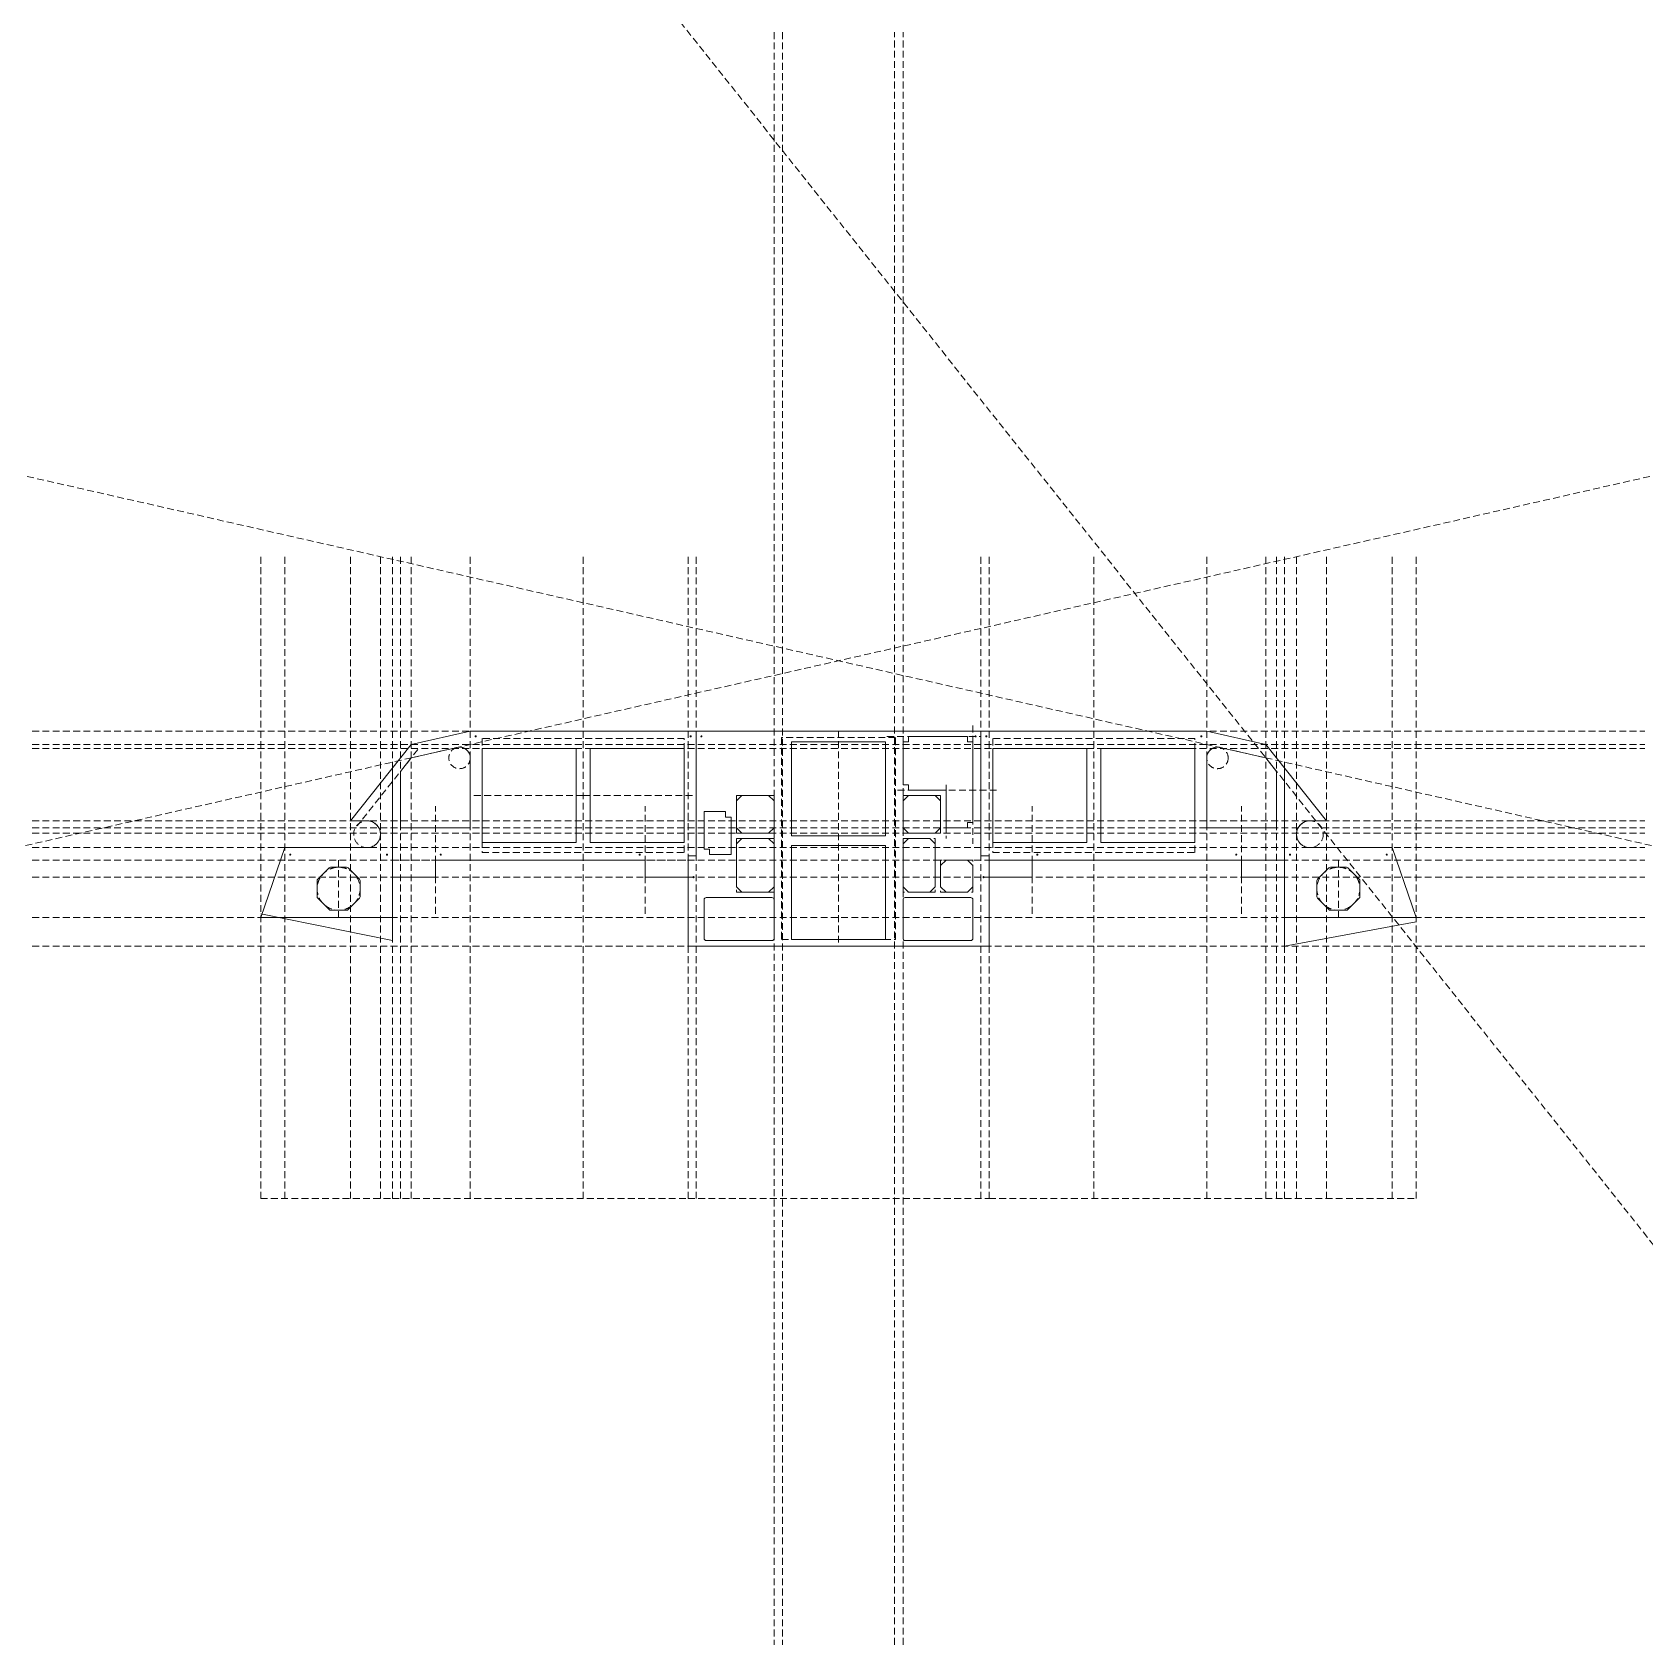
# Model space of a CAD drawing. Header units: millimetres. Extents: x -1500 to 1500, y -830 to 2170.
import ezdxf

# ---------------------------------------------------------------- set-up
doc = ezdxf.new("R2010")
doc.units = ezdxf.units.MM
doc.linetypes.add('HIDDENX2', pattern=[19.05, 12.7, -6.35])
doc.layers.get('0').update_dxf_attribs({"lineweight": 20, "true_color": 0xffffff})
for name, color, linetype, lineweight, true_color in [('imperfections', 2, 'Continuous', 9, 0xffff00), ('panel-borders', 3, 'Continuous', 0, 0x00ff00), ('sketch', 1, 'HIDDENX2', 0, 0xff0000)]:
    doc.layers.add(name, color=color, linetype=linetype, lineweight=lineweight, true_color=true_color)

# ---------------------------------------------------------------- blocks, each defined once
blk = doc.blocks.new('hole')
blk.add_circle((10, 10), 1)
blk = doc.blocks.new('hole-direct')
blk.add_circle((0, 10), 1)

msp = doc.modelspace()

# ---------------------------------------------------------------- linework, layer by layer
for p, q in [((-685, 870), (-795, 845)), ((-685, 870), (685, 870)), ((685, 870), (795, 845)), ((-795, 845), (-908, 703)), ((87.5, 850), (-87.5, 850)), ((-87.5, 850), (-87.5, 675)), ((87.5, 675), (87.5, 850)), ((120, 770), (120, 850)), ((120, 850), (130, 850)), ((130, 850), (130, 860)), ((130, 860), (240, 860)), ((240, 860), (240, 850)), ((240, 850), (250, 850)), ((250, 850), (250, 700)), ((795, 845), (908, 703)), ((-815, 794.9), (-795, 820)), ((-795, 820), (-709.4, 839.4)), ((-685, 819.9), (-685, 690)), ((-488, 837.5), (-663, 837.5)), ((-663, 837.5), (-663, 662.5)), ((-488, 662.5), (-488, 837.5)), ((-287, 837.5), (-462, 837.5)), ((-462, 837.5), (-462, 662.5)), ((-287, 662.5), (-287, 837.5)), ((462, 837.5), (287, 837.5)), ((287, 837.5), (287, 662.5)), ((462, 662.5), (462, 837.5)), ((663, 837.5), (488, 837.5)), ((488, 837.5), (488, 662.5)), ((663, 662.5), (663, 837.5)), ((685, 819.9), (685, 690)), ((795, 820), (709.4, 839.4)), ((815, 794.9), (795, 820)), ((-815, 690), (-815, 794.9)), ((815, 690), (815, 794.9)), ((-190, 740), (-180, 750)), ((-180, 750), (-130, 750)), ((-130, 750), (-120, 740)), ((130, 770), (120, 770)), ((120, 740), (130, 750)), ((130, 760), (130, 770)), ((200, 760), (130, 760)), ((130, 750), (180, 750)), ((180, 750), (190, 740)), ((200, 690), (200, 760)), ((-250, 720), (-210, 720)), ((-250, 650), (-250, 720)), ((-210, 720), (-210, 710)), ((-190, 690), (-190, 740)), ((-120, 740), (-120, 690)), ((120, 690), (120, 740)), ((190, 740), (190, 690)), ((-908, 703), (-877, 703)), ((-815, 690), (-685, 690)), ((-210, 710), (-200, 710)), ((-200, 710), (-200, 640)), ((-180, 680), (-190, 690)), ((-120, 690), (-130, 680)), ((130, 680), (120, 690)), ((190, 690), (180, 680)), ((240, 690), (200, 690)), ((250, 700), (240, 700)), ((240, 700), (240, 690)), ((685, 690), (815, 690)), ((908, 703), (877, 703)), ((-663, 662.5), (-488, 662.5)), ((-462, 662.5), (-287, 662.5)), ((-180, 670), (-190, 660)), ((-190, 660), (-190, 580)), ((-130, 680), (-180, 680)), ((-130, 670), (-180, 670)), ((-120, 660), (-130, 670)), ((-120, 580), (-120, 660)), ((-87.5, 675), (87.5, 675)), ((120, 660), (130, 670)), ((120, 580), (120, 660)), ((180, 680), (130, 680)), ((130, 670), (170, 670)), ((170, 670), (180, 660)), ((180, 660), (180, 580)), ((287, 662.5), (462, 662.5)), ((488, 662.5), (663, 662.5)), ((-1030, 653), (-1075, 523)), ((-877, 653), (-1030, 653)), ((-750, 598), (-750, 630)), ((-750, 630), (-360, 630)), ((-360, 630), (-360, 598)), ((-240, 650), (-250, 650)), ((-240, 640), (-240, 650)), ((-200, 640), (-240, 640)), ((87.5, 657), (-87.5, 657)), ((-87.5, 657), (-87.5, 482)), ((87.5, 482), (87.5, 657)), ((190, 620), (200, 630)), ((200, 630), (240, 630)), ((240, 630), (250, 620)), ((360, 598), (360, 630)), ((360, 630), (750, 630)), ((750, 630), (750, 598)), ((877, 653), (1030, 653)), ((1030, 653), (1075, 523)), ((-947.7, 615.3), (-968.8, 594.2)), ((-915.1, 616.5), (-944.9, 616.5)), ((-891.2, 594.2), (-912.3, 615.3)), ((190, 580), (190, 620)), ((250, 620), (250, 580)), ((912.3, 615.3), (891.2, 594.2)), ((944.9, 616.5), (915.1, 616.5)), ((968.8, 594.2), (947.7, 615.3)), ((-970, 591.4), (-970, 561.6)), ((-890, 561.6), (-890, 591.4)), ((-830, 523), (-830, 598)), ((-830, 598), (-750, 598)), ((-360, 598), (-280, 598)), ((-280, 598), (-280, 470)), ((-190, 580), (-180, 570)), ((-180, 570), (-130, 570)), ((-130, 570), (-120, 580)), ((130, 570), (120, 580)), ((170, 570), (130, 570)), ((180, 580), (170, 570)), ((200, 570), (190, 580)), ((240, 570), (200, 570)), ((250, 580), (240, 570)), ((280, 470), (280, 598)), ((280, 598), (360, 598)), ((750, 598), (830, 598)), ((830, 598), (830, 523)), ((890, 591.4), (890, 561.6)), ((970, 561.6), (970, 591.4)), ((-968.8, 558.8), (-947.7, 537.7)), ((-912.3, 537.7), (-891.2, 558.8)), ((-250, 556), (-250, 484)), ((-124, 560), (-246, 560)), ((-120, 484), (-120, 556)), ((120, 556), (120, 484)), ((246, 560), (124, 560)), ((250, 484), (250, 556)), ((891.2, 558.8), (912.3, 537.7)), ((947.7, 537.7), (968.8, 558.8)), ((-1075, 523), (-830, 523)), ((-944.9, 536.5), (-915.1, 536.5)), ((830, 523), (1075, 523)), ((915.1, 536.5), (944.9, 536.5)), ((-246, 480), (-124, 480)), ((-87.5, 482), (87.5, 482)), ((124, 480), (246, 480)), ((-280, 470), (280, 470))]:
    msp.add_line(p, q)
for centre, radius, start, end in [((-705, 819.9), 20, 0, 102.8043), ((705, 819.9), 20, 77.1957, 180), ((-877, 678), 25, 270, 90), ((877, 678), 25, 90, 270), ((-944.9, 612.5), 4, 90, 135), ((-915.1, 612.5), 4, 45, 90), ((915.1, 612.5), 4, 90, 135), ((944.9, 612.5), 4, 45, 90), ((-966, 591.4), 4, 135, 180), ((-894, 591.4), 4, 0, 45), ((894, 591.4), 4, 135, 180), ((966, 591.4), 4, 0, 45), ((-966, 561.6), 4, 180, 225), ((-894, 561.6), 4, 315, 0), ((-246, 556), 4, 90, 180), ((-124, 556), 4, 0, 90), ((124, 556), 4, 90, 180), ((246, 556), 4, 0, 90), ((894, 561.6), 4, 180, 225), ((966, 561.6), 4, 315, 0), ((-944.9, 540.5), 4, 225, 270), ((-915.1, 540.5), 4, 270, 315), ((915.1, 540.5), 4, 225, 270), ((944.9, 540.5), 4, 270, 315), ((-246, 484), 4, 180, 270), ((-124, 484), 4, 270, 0), ((124, 484), 4, 180, 270), ((246, 484), 4, 270, 0)]:
    msp.add_arc(centre, radius, start, end)
at = {"layer": 'imperfections'}
for p, q in [((-1075, 530), (-830, 480)), ((-830, 480), (-830, 523)), ((830, 470), (830, 523)), ((830, 470), (1075, 515)), ((1075, 515), (1075, 523)), ((-280, 470), (280, 470))]:
    msp.add_line(p, q, dxfattribs=at)
at = {"layer": 'panel-borders'}
for p, q in [((-265, 870), (-265, 638)), ((265, 870), (265, 638)), ((-830, 598), (-830, 801)), ((830, 801), (830, 598)), ((-265, 638), (-280, 638)), ((-280, 638), (-280, 598)), ((265, 638), (280, 638)), ((280, 638), (280, 598))]:
    msp.add_line(p, q, dxfattribs=at)
at = {"layer": 'sketch'}
for p, q in [((-120, 2170), (-120, -830)), ((-104, 2170), (-104, -830)), ((104, -830), (104, 2170)), ((120, -830), (120, 2170)), ((-1075, 0), (-1075, 1200)), ((-1030, 0), (-1030, 1200)), ((-908, 0), (-908, 1200)), ((-852, 0), (-852, 1200)), ((-830, 0), (-830, 1200)), ((-815, 0), (-815, 1200)), ((-795, 0), (-795, 1200)), ((-685, 0), (-685, 1200)), ((-475, 0), (-475, 1200)), ((-280, 0), (-280, 1200)), ((-265, 0), (-265, 1200)), ((265, 0), (265, 1200)), ((280, 0), (280, 1200)), ((475, 0), (475, 1200)), ((685, 0), (685, 1200)), ((795, 0), (795, 1200)), ((815, 0), (815, 1200)), ((830, 0), (830, 1200)), ((852, 0), (852, 1200)), ((908, 0), (908, 1200)), ((1030, 0), (1030, 1200)), ((1075, 0), (1075, 1200)), ((-1500, 870), (1500, 870)), ((-475, 870), (-475, 630)), ((0, 870), (0, 470)), ((250, 880), (250, 660)), ((475, 870), (475, 630)), ((-1500, 845), (1500, 845)), ((-287, 856), (-663, 856)), ((-663, 856), (-663, 644)), ((-287, 644), (-287, 856)), ((106, 858), (-106, 858)), ((-106, 858), (-106, 482)), ((90, 860), (265, 860)), ((106, 482), (106, 858)), ((663, 856), (287, 856)), ((287, 856), (287, 644)), ((663, 644), (663, 856)), ((-1500, 837.5), (1500, 837.5)), ((-782.8, 835.3), (-895.8, 693.3)), ((-475, 750), (-685, 750)), ((-475, 750), (-265, 750)), ((-190, 680), (-190, 750)), ((-190, 750), (-120, 750)), ((-120, 750), (-120, 680)), ((110, 760), (300, 760)), ((190, 750), (120, 750)), ((120, 750), (120, 680)), ((190, 680), (190, 750)), ((200, 770), (200, 670)), ((-750, 530), (-750, 730)), ((-360, 530), (-360, 730)), ((360, 530), (360, 730)), ((750, 530), (750, 730)), ((-1500, 703), (1500, 703)), ((-1500, 690), (1500, 690)), ((-1500, 680), (1500, 680)), ((-120, 680), (-190, 680)), ((-120, 670), (-190, 670)), ((-190, 670), (-190, 570)), ((-120, 570), (-120, 670)), ((120, 680), (190, 680)), ((120, 670), (180, 670)), ((120, 570), (120, 670)), ((180, 670), (180, 570)), ((-1500, 653), (1500, 653)), ((-1500, 630), (1500, 630)), ((-930, 630), (-930, 523)), ((-830, 630), (-280, 630)), ((-663, 644), (-287, 644)), ((250, 630), (190, 630)), ((190, 630), (190, 570)), ((250, 570), (250, 630)), ((280, 630), (830, 630)), ((287, 644), (663, 644)), ((930, 630), (930, 523)), ((-1500, 598), (1500, 598)), ((-190, 570), (-120, 570)), ((180, 570), (120, 570)), ((190, 570), (250, 570)), ((-1500, 523), (1500, 523)), ((-106, 482), (106, 482)), ((-1500, 470), (1500, 470)), ((-1075, 0), (-830, 0)), ((-830, 0), (-280, 0)), ((-280, 0), (280, 0)), ((280, 0), (830, 0)), ((830, 0), (1075, 0))]:
    msp.add_line(p, q, dxfattribs=at)
for p, direction in [((782.8, 835.3), (0.622677, -0.782479)), ((-679.6, 846.2), (-0.975133, -0.221621)), ((679.6, 846.2), (0.975133, -0.221621))]:
    msp.add_xline(p, direction, dxfattribs=at)
for centre, radius in [((-705, 819.9), 20), ((705, 819.9), 20), ((-877, 678), 25), ((877, 678), 25), ((-930, 576.5), 40), ((930, 576.5), 40)]:
    msp.add_circle(centre, radius, dxfattribs=at)

# ---------------------------------------------------------------- block references
at = {"yscale": -1}
for p in [(-685, 870), (265, 870)]:
    msp.add_blockref('hole', p, dxfattribs=at)
for name, p, rotation in [('hole', (-265, 870), 180), ('hole', (-265, 870), 270), ('hole', (685, 870), 180), ('hole-direct', (-280, 598), 270)]:
    msp.add_blockref(name, p, dxfattribs=dict(rotation=rotation))
for name, p, rotation in [('hole', (265, 870), 270), ('hole', (-830, 630), 180), ('hole', (-360, 630), 180), ('hole', (750, 630), 180), ('hole', (1030, 630), 180), ('hole-direct', (280, 598), 270)]:
    msp.add_blockref(name, p, dxfattribs=dict(at, rotation=rotation))
for p in [(-1030, 630), (-750, 630), (360, 630), (830, 630)]:
    msp.add_blockref('hole', p)

doc.saveas('drawing.dxf')
